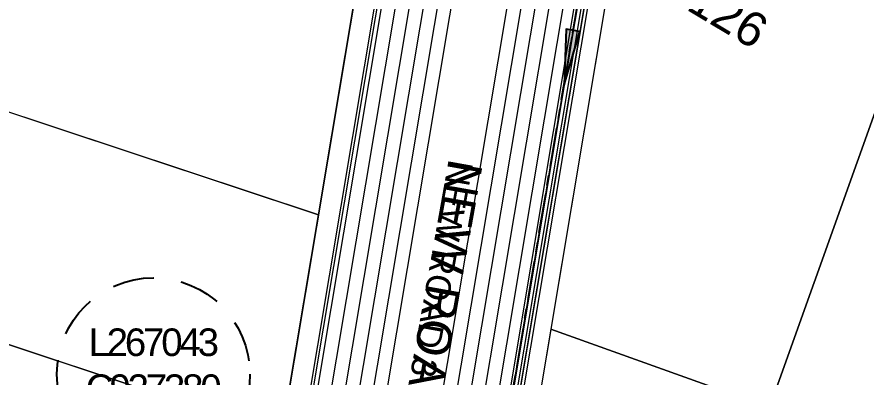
# Model space of a CAD drawing. Header units: metres. Extents: x 264965 to 265706, y 6180501 to 6181430.
# Drawn here: x 265396.2 to 265457.8, y 6180883.9 to 6180910 of the extents above; entities that cross this region are included whole.
import ezdxf

# ---------------------------------------------------------------- set-up
doc = ezdxf.new("R2010")
doc.units = ezdxf.units.M
doc.linetypes.add('Cable Exist UG', pattern=[7, 4, -1, 1, -1])
doc.linetypes.add('Dash', pattern=[5, 3, -2])
doc.layers.get('0').update_dxf_attribs({"color": 6})
for name, color, linetype, lineweight in [('_User Miscellaneous1', 30, 'Continuous', 13), ('_User Miscellaneous10', 241, 'Continuous', 13), ('_User_HV_Exist', 1, 'Continuous', 25), ('_User_LV_Exist', 5, 'Continuous', 25), ('_User_SL_Exist', 4, 'Continuous', 25), ('Cadastre Developer_SP_NEW', 92, 'Continuous', 15)]:
    doc.layers.add(name, color=color, linetype=linetype, lineweight=lineweight)
doc.layers.add('_User Miscellaneous12', color=252, linetype='Continuous', lineweight=13, plot=False, transparency=0.5)
doc.styles.add('ARIAL', font='arial.ttf', dxfattribs={"height": 2})
doc.styles.get("Standard").update_dxf_attribs({"font": 'arial.ttf'})
doc.linetypes.add('Cable New UG', pattern='A,6,-0.05,["X",Standard,S=1.8,R=0,X=0,Y=-0.94],-1.8', length=7.85)

# ---------------------------------------------------------------- blocks, each defined once
blk = doc.blocks.new('*U821')
h = blk.add_hatch(color=256)
h.dxf.hatch_style = 1
h.paths.add_polyline_path([(3.989, 0.298), (-0.037, 0.499), (0.037, -0.499)])
blk.add_line((0.499, 0.037), (3.989, 0.298))
at = {"flags": 128}
blk.add_lwpolyline([(3.989, 0.298), (-0.037, 0.499), (0.037, -0.499)], close=True, dxfattribs=at)
blk.add_circle((0, 0), 0.0001)

msp = doc.modelspace()

# ---------------------------------------------------------------- linework, layer by layer
at = {"layer": '_User Miscellaneous1', "ltscale": 0.5}
for p, q in [((265429.088, 6180865.891), (265447.935, 6180978.379)), ((265429.324, 6180865.851), (265448.155, 6180978.235)), ((265429.798, 6180865.772), (265448.593, 6180977.948)), ((265430.035, 6180865.732), (265448.812, 6180977.804))]:
    msp.add_line(p, q, dxfattribs=at)
at = {"layer": '_User Miscellaneous10'}
msp.add_lwpolyline([(265304.878, 6180825.875, 0.147536), (265345.183, 6180910.475), (265357.289, 6180989.694), (265368.655, 6180997.889), (265428.377, 6180987.643), (265432.479, 6180981.866), (265411.407, 6180856.104, 0.350626), (265441.201, 6180802.647)], format="xyb", dxfattribs=at)
at = {"layer": '_User Miscellaneous10', "color": 5, "transparency": 33554534}
for points in [[(265445.739, 6180813.755), (265483.513, 6180798.322, 0.427339), (265532.349, 6180820.12), (265569.033, 6180922.756, -0.010919), (265573.758, 6180935.115), (265568.39, 6180947.409), (265485.293, 6180978.594, 0.026155), (265455.692, 6180987.969), (265444.446, 6180980.668), (265423.242, 6180854.121, 0.350626)], [(265446.496, 6180815.607), (265484.27, 6180800.173, 0.427339), (265530.466, 6180820.793), (265567.15, 6180923.429, -0.010226), (265571.588, 6180935.087), (265566.896, 6180945.833), (265484.591, 6180976.721, 0.025409), (265456.04, 6180985.811), (265446.273, 6180979.47), (265425.215, 6180853.791, 0.350626)], [(265447.252, 6180817.458), (265485.026, 6180802.025, 0.427339), (265528.582, 6180821.466), (265565.267, 6180924.102, -0.00954), (265569.419, 6180935.056), (265565.401, 6180944.258), (265483.888, 6180974.849, 0.024654), (265456.385, 6180983.65), (265448.1, 6180978.271), (265427.187, 6180853.46, 0.350626)]]:
    msp.add_lwpolyline(points, format="xyb", close=True, dxfattribs=at)
at = {"layer": '_User Miscellaneous10', "color": 1, "transparency": 33554534}
for points in [[(265446.118, 6180814.681), (265483.891, 6180799.248, 0.427339), (265531.407, 6180820.457), (265568.092, 6180923.092, -0.010572), (265572.673, 6180935.102), (265567.643, 6180946.621), (265484.942, 6180977.657, 0.025783), (265455.866, 6180986.89), (265445.359, 6180980.069), (265424.229, 6180853.956, 0.350626)], [(265446.874, 6180816.533), (265484.648, 6180801.099, 0.427339), (265529.524, 6180821.13), (265565.305, 6180921.237, -0.011402), (265570.503, 6180935.072), (265566.149, 6180945.046), (265484.239, 6180975.785, 0.025032), (265456.213, 6180984.731), (265447.186, 6180978.871), (265426.201, 6180853.625, 0.350626)]]:
    msp.add_lwpolyline(points, format="xyb", close=True, dxfattribs=at)
at = {"layer": '_User Miscellaneous10', "color": 6, "transparency": 33554534}
msp.add_lwpolyline([(265447.366, 6180817.736), (265485.14, 6180802.302, 0.427339), (265528.3, 6180821.567), (265564.984, 6180924.203, -0.009438), (265569.094, 6180935.051), (265565.177, 6180944.022), (265483.783, 6180974.568, 0.02454), (265456.437, 6180983.326), (265448.374, 6180978.092), (265427.483, 6180853.41, 0.350626)], format="xyb", close=True, dxfattribs=at)
at = {"layer": '_User Miscellaneous10', "color": 4, "transparency": 33554534}
msp.add_lwpolyline([(265447.441, 6180817.921), (265485.215, 6180802.488, 0.427339), (265528.111, 6180821.635), (265564.796, 6180924.27, -0.00937), (265568.877, 6180935.048), (265565.028, 6180943.864), (265483.712, 6180974.381, 0.024464), (265456.471, 6180983.11), (265448.557, 6180977.972), (265427.681, 6180853.377, 0.350626)], format="xyb", close=True, dxfattribs=at)
at = {"layer": '_User Miscellaneous10'}
msp.add_lwpolyline([(265448.009, 6180819.31), (265485.783, 6180803.876, 0.427339), (265526.699, 6180822.14), (265563.383, 6180924.775, -0.008862), (265567.252, 6180935.022), (265563.907, 6180942.683), (265483.185, 6180972.976, 0.023891), (265456.727, 6180981.488), (265449.927, 6180977.073), (265429.16, 6180853.13, 0.350626)], format="xyb", close=True, dxfattribs=at)
at = {"layer": '_User Miscellaneous12', "color": 1, "transparency": 33554534}
for points in [[(265299.697, 6180830.582, 0.147536), (265338.263, 6180911.533), (265350.813, 6180993.655), (265366.944, 6181005.285), (265432.411, 6180994.053), (265439.861, 6180983.561), (265418.311, 6180854.947, 0.350626), (265443.848, 6180809.127)], [(265301.177, 6180829.237, 0.147536), (265340.24, 6180911.231), (265352.663, 6180992.523), (265367.433, 6181003.171), (265431.258, 6180992.222), (265437.752, 6180983.077), (265416.339, 6180855.278, 0.350626), (265443.092, 6180807.275)], [(265302.657, 6180827.892, 0.147536), (265342.217, 6180910.929), (265354.513, 6180991.392), (265367.922, 6181001.058), (265430.106, 6180990.39), (265435.643, 6180982.593), (265414.366, 6180855.608, 0.350626), (265442.335, 6180805.424)]]:
    msp.add_lwpolyline(points, format="xyb", dxfattribs=at)
at = {"layer": '_User Miscellaneous12', "color": 5, "transparency": 33554534}
for points in [[(265300.437, 6180829.91, 0.147536), (265339.252, 6180911.382), (265351.738, 6180993.089), (265367.189, 6181004.228), (265431.835, 6180993.137), (265438.806, 6180983.319), (265417.325, 6180855.113, 0.350626), (265443.47, 6180808.201)], [(265301.917, 6180828.565, 0.147536), (265341.229, 6180911.08), (265353.588, 6180991.958), (265367.678, 6181002.115), (265430.682, 6180991.306), (265436.697, 6180982.835), (265415.352, 6180855.443, 0.350626), (265442.714, 6180806.35)], [(265303.397, 6180827.22, 0.147536), (265343.206, 6180910.778), (265355.438, 6180990.826), (265368.166, 6181000.002), (265429.53, 6180989.474), (265434.588, 6180982.35), (265413.38, 6180855.774, 0.350626), (265441.957, 6180804.498)]]:
    msp.add_lwpolyline(points, format="xyb", dxfattribs=at)
at = {"layer": '_User Miscellaneous12', "color": 6, "transparency": 33554534}
msp.add_lwpolyline([(265303.619, 6180827.018, 0.147536), (265343.502, 6180910.732), (265355.716, 6180990.656), (265368.24, 6180999.685), (265429.357, 6180989.2), (265434.272, 6180982.278), (265413.084, 6180855.823, 0.350626), (265441.844, 6180804.221)], format="xyb", dxfattribs=at)
at = {"layer": '_User Miscellaneous12', "color": 4, "transparency": 33554534}
msp.add_lwpolyline([(265303.767, 6180826.883, 0.147536), (265343.7, 6180910.702), (265355.901, 6180990.543), (265368.289, 6180999.474), (265429.242, 6180989.017), (265434.061, 6180982.229), (265412.887, 6180855.856, 0.350626), (265441.768, 6180804.035)], format="xyb", dxfattribs=at)
at = {"layer": '_User Miscellaneous12', "color": 1, "transparency": 33554534}
msp.add_lwpolyline([(265445.361, 6180812.83), (265483.135, 6180797.396, 0.427339), (265533.291, 6180819.784), (265569.975, 6180922.419, -0.011268), (265574.843, 6180935.129), (265569.138, 6180948.196), (265485.645, 6180979.53, 0.026525), (265455.516, 6180989.047), (265443.532, 6180981.267), (265422.256, 6180854.286, 0.350626)], format="xyb", close=True, dxfattribs=at)
at = {"layer": '_User_LV_Exist', "linetype": 'Cable Exist UG', "ltscale": 0.7, "transparency": 33554687}
msp.add_lwpolyline([(265440.977, 6180935.759), (265430.241, 6180871.684)], dxfattribs=at)
at = {"layer": '_User_SL_Exist', "linetype": 'Dash'}
msp.add_circle((265406.053, 6180884.09), 7, dxfattribs=at)
at = {"layer": 'Cadastre Developer_SP_NEW', "transparency": 33554687}
for points in [[(265466.74, 6180926.36), (265442.927, 6180935.298), (265434.896, 6180887.364), (265450.76, 6180881.689)], [(265421.911, 6180918.791), (265375.854, 6180930.355), (265372.913, 6180910.615), (265418.032, 6180895.643)], [(265488.273, 6180918.277), (265466.74, 6180926.36), (265450.76, 6180881.689), (265434.896, 6180887.364), (265432.21, 6180871.332), (265467.024, 6180858.878)], [(265415.356, 6180879.673), (265379.193, 6180891.673), (265371.645, 6180865.05), (265411.418, 6180856.166)]]:
    msp.add_lwpolyline(points, close=True, dxfattribs=at)
msp.add_lwpolyline([(265346.541, 6180919.366), (265345.183, 6180910.475, -0.011113), (265343.935, 6180903.373), (265415.356, 6180879.673), (265418.032, 6180895.643)], format="xyb", close=True, dxfattribs=at)

# ---------------------------------------------------------------- block references
at = {"layer": '_User_LV_Exist', "color": 2, "linetype": 'Cable New UG', "lineweight": 0, "ltscale": 10, "rotation": 256.4959249505599}
msp.add_blockref('*U821', (265436.502, 6180909.036), dxfattribs=at)

# ---------------------------------------------------------------- texts
at = {"layer": '_User Miscellaneous1'}
msp.add_text('NEW ROAD 3', height=2.5, rotation=259.84513, dxfattribs=at).set_placement((265427.496, 6180899.736))
at = {"layer": '_User_HV_Exist'}
msp.add_text('NEW ROAD 3', height=1.8, rotation=259.84513, dxfattribs=at).set_placement((265427.496, 6180899.736))
at = {"layer": '_User_LV_Exist'}
msp.add_text('NEW ROAD 3', height=1.8, rotation=259.84513, dxfattribs=at).set_placement((265427.496, 6180899.736))
at = {"layer": '_User_SL_Exist', "insert": (265405.962, 6180883.079), "char_height": 2, "attachment_point": 5}
msp.add_mtext('{\\T0.8;L267043\\PC927380\\PPE}', dxfattribs=at)
at = {"layer": 'Cadastre Developer_SP_NEW', "transparency": 33554687, "style": 'ARIAL'}
msp.add_text('126', height=2.5, rotation=329.12694, dxfattribs=at).set_placement((265444.631, 6180910.591))

doc.saveas('drawing.dxf')
